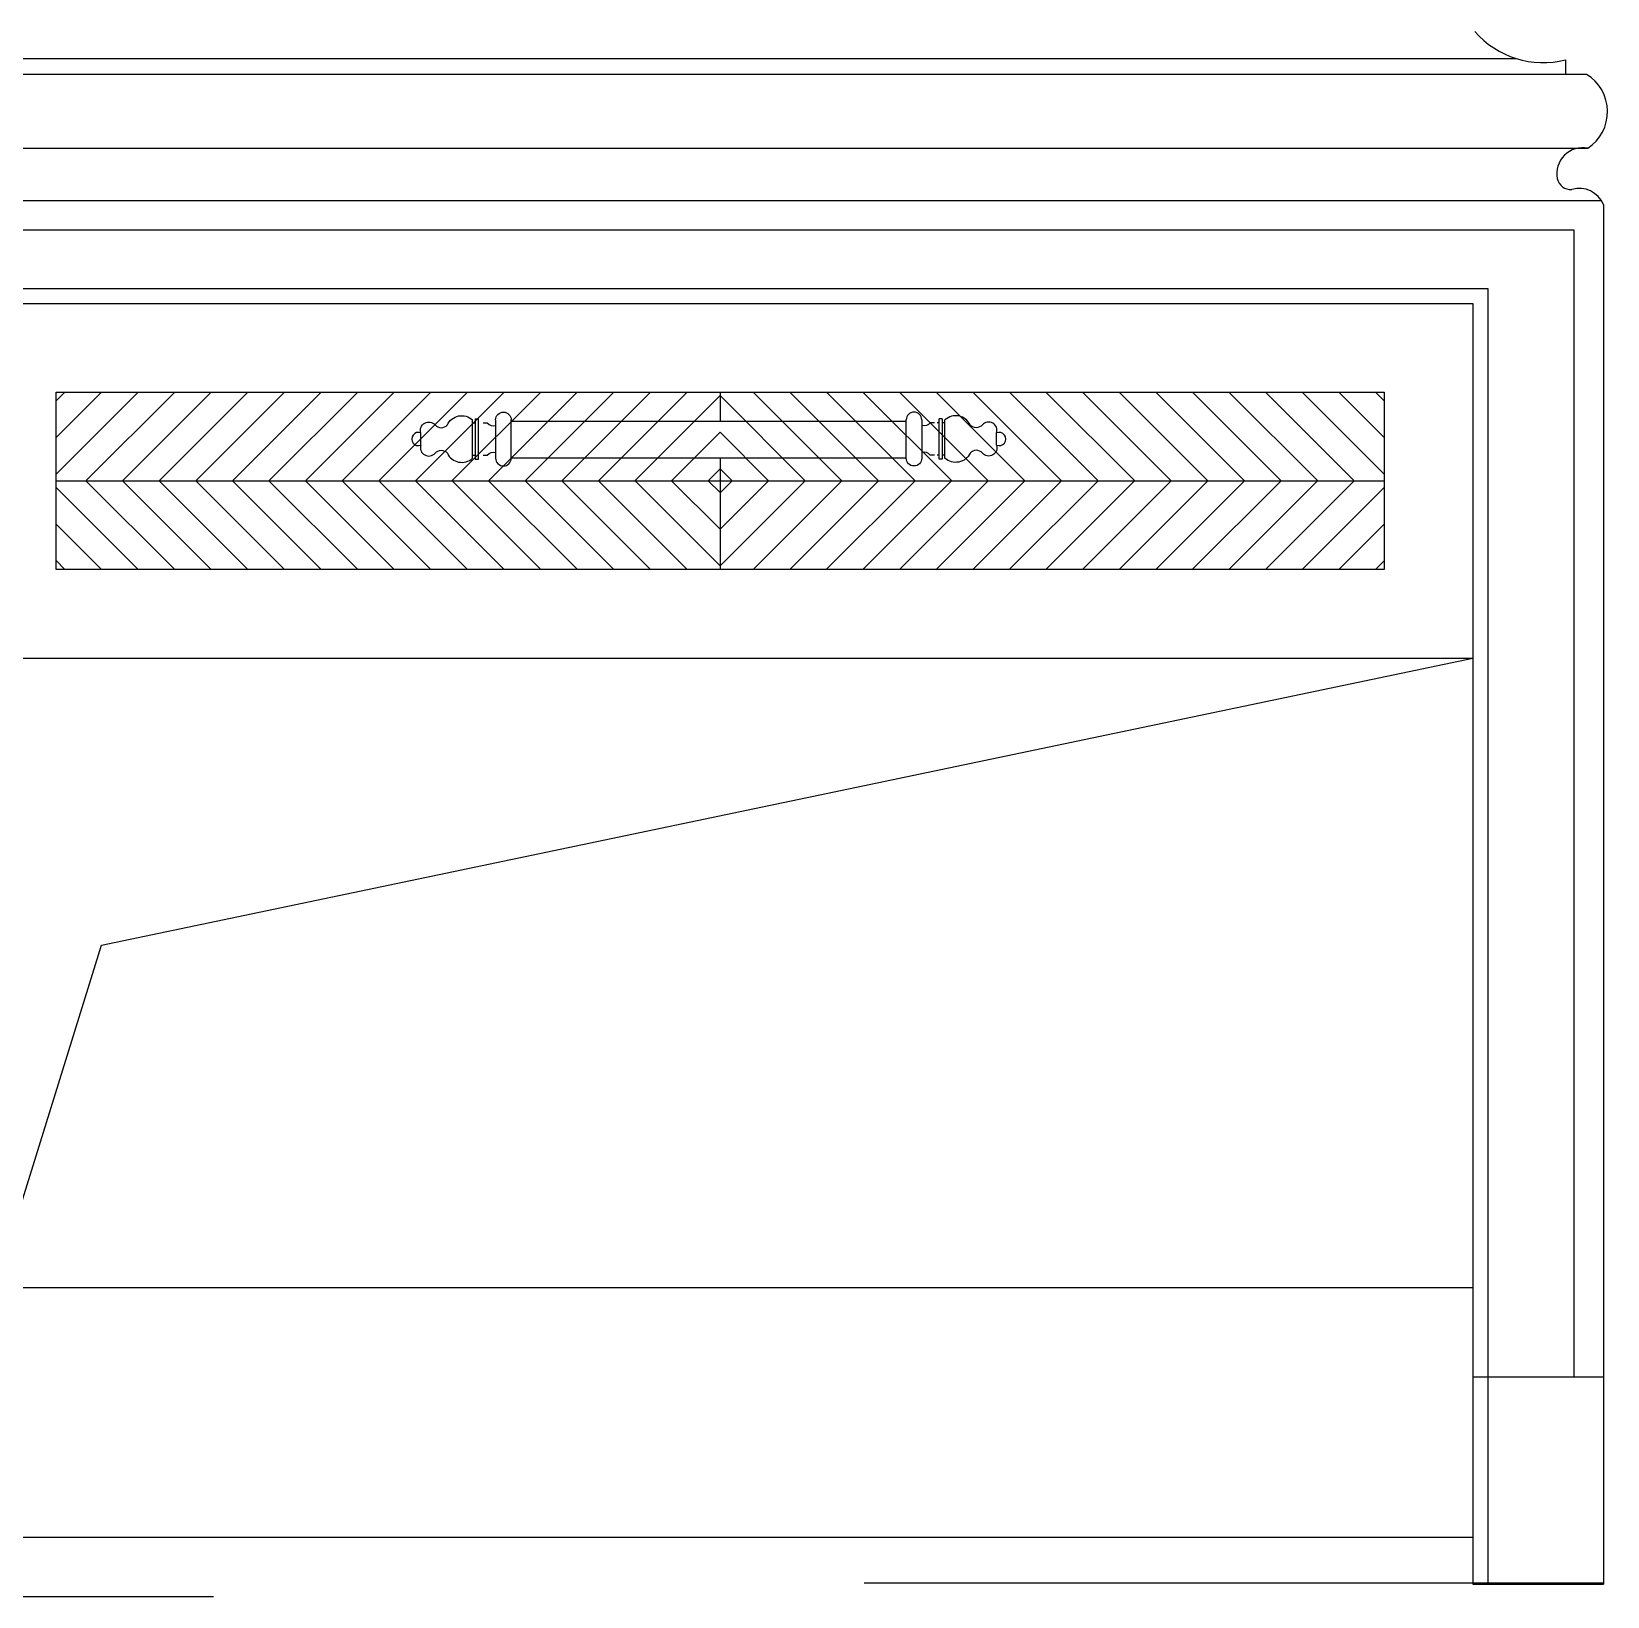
# Model space of a CAD drawing. Header units: inches. Extents: x 18.5 to 61, y 8.5 to 33.3.
# Drawn here: x 30.831 to 31.364, y 25.556 to 26.085 of the extents above; entities that cross this region are included whole.
import ezdxf

# ---------------------------------------------------------------- set-up
doc = ezdxf.new("R2010")
doc.units = ezdxf.units.IN
doc.header["$MEASUREMENT"] = 0
for name, color, linetype in [('02', 2, 'Continuous'), ('1', 1, 'Continuous'), ('8', 8, 'Continuous')]:
    doc.layers.add(name, color=color, linetype=linetype)

msp = doc.modelspace()

# ---------------------------------------------------------------- hatches: boundary and pattern name
at = {"layer": '8'}
h = msp.add_hatch(dxfattribs=at)
h.set_pattern_fill('ANSI31', color=256, scale=0.07, style=0)
h.set_pattern_definition([(225, (233.3331688410814, -80.71902375390431), (0.006187184335382291, -0.006187184335382291), [])])
h.paths.add_polyline_path([(30.83916568953794, 25.96355818219224), (30.83916568953794, 25.9335581821934), (31.06366758479055, 25.9335581821934), (31.06366758479055, 25.96355818219224)])
h = msp.add_hatch(dxfattribs=at)
h.set_pattern_fill('ANSI31', color=256, scale=0.07, style=0)
h.set_pattern_definition([(315, (-171.2058336715003, -80.71902375390431), (-0.006187184335382291, -0.006187184335382291), [])])
h.paths.add_polyline_path([(31.28816948004317, 25.96355818219224), (31.28816948004317, 25.9335581821934), (31.06366758479055, 25.9335581821934), (31.06366758479055, 25.96355818219224)])
h = msp.add_hatch(dxfattribs=at)
h.set_pattern_fill('ANSI31', color=256, scale=0.07, style=0)
h.set_pattern_definition([(135, (233.3331688410814, 132.586140118291), (0.006187184335382291, 0.006187184335382291), [])])
h.paths.add_polyline_path([(30.83916568953794, 25.90355818219457), (30.83916568953794, 25.9335581821934), (31.06366758479055, 25.9335581821934), (31.06366758479055, 25.90355818219457)])
h = msp.add_hatch(dxfattribs=at)
h.set_pattern_fill('ANSI31', color=256, scale=0.07, style=0)
h.set_pattern_definition([(44.99999999999999, (-171.2058336715003, 132.586140118291), (-0.006187184335382291, 0.006187184335382291), [])])
h.paths.add_polyline_path([(31.28816948004317, 25.90355818219457), (31.28816948004317, 25.9335581821934), (31.06366758479055, 25.9335581821934), (31.06366758479055, 25.90355818219457)])

# ---------------------------------------------------------------- linework, layer by layer
at = {"layer": '02'}
for p, q in [((30.7945470187093, 26.07636230990381), (31.33278815110464, 26.07636230990381)), ((31.34950011258264, 26.07589091431789), (31.34950011258264, 26.07097888878986)), ((31.35658384870988, 26.07097888878986), (30.77075132087123, 26.07097888878986)), ((30.77030319755216, 26.04597888879568), (31.35703197226178, 26.04597888879568)), ((30.76576872227963, 26.02837739641752), (31.36156644730147, 26.02837739641752)), ((31.36231599550013, 26.02696599457619), (31.36231599550013, 25.56040659554044)), ((30.77501917409029, 26.01837739640821), (31.35231599549082, 26.01837739640821)), ((31.35231599549082, 26.01837739640821), (31.35231599549082, 25.63040659554742)), ((30.80416568938893, 25.99855818219573), (31.32316948019218, 25.99855818219573)), ((31.32316948019218, 25.99855818219573), (31.32316948019218, 25.56040659554044)), ((30.80916568951, 25.99355818219107), (31.31816948007111, 25.99355818219107)), ((31.31816948007111, 25.99355818219107), (31.31816948007111, 25.56040659554044)), ((31.06366758479055, 25.96355818219224), (31.06366758479055, 25.95369757663781)), ((30.99305958475236, 25.94120744448362), (30.99305958475236, 25.95414345907836)), ((31.12658046476793, 25.94120744448362), (31.12658046476793, 25.95414345907836)), ((30.96250079537061, 25.94560216793531), (30.96250079537061, 25.94974873562666)), ((31.15713925391686, 25.94560216793531), (31.15713925391686, 25.94974873562666)), ((31.06366758479055, 25.94120744448362), (31.06366758479055, 25.90355818219457)), ((30.83916568953794, 25.9335581821934), (31.28816948004317, 25.9335581821934)), ((30.80916568951, 25.87355818219573), (31.31816948007111, 25.87355818219573)), ((30.85454930749041, 25.77653397303863), (31.31816948007111, 25.87355818219573)), ((30.80916568951, 25.63040659554742), (30.85454930749041, 25.77653397303863)), ((31.31816948007111, 25.57623898495428), (30.80916568951, 25.57623898495428)), ((31.36231599550013, 25.56081570211888), (31.11236686131236, 25.56081570211888))]:
    msp.add_line(p, q, dxfattribs=at)
msp.add_lwpolyline([(30.83916568953794, 25.96355818219224), (31.28816948004317, 25.96355818219224), (31.28816948004317, 25.90355818219457), (30.83916568953794, 25.90355818219457)], close=True, dxfattribs=at)
for points in [[(30.96250079537061, 25.94974873562666, -0.8173011856665509), (30.96731099078682, 25.95244711554466, 0.4581226856247831), (30.97146093484264, 25.95244711554466, -0.5109468778095934), (30.97994950075884, 25.95414345907836)], [(30.96250079537061, 25.94560216793531, 0.8173011856665509), (30.96731099078682, 25.94290378801731, -0.4581226856247831), (30.97146093484264, 25.94290378801731, 0.5109468778095934), (30.97994950075884, 25.94120744448362), (30.97994950075884, 25.95414345907836)], [(30.98353357251984, 25.9531068171628), (30.98494829365302, 25.9531068171628, 0.2830455494176469), (30.98777781578031, 25.9522586678059)], [(30.98777781578031, 25.95414345907836, -1), (30.99305958475236, 25.95414345907836, -1)], [(30.98777781578031, 25.95414345907836), (30.98777781578031, 25.94120744448362, 1), (30.99305958475236, 25.94120744448362, 1)], [(31.13186223373998, 25.95414345907836, 1), (31.12658046476793, 25.95414345907836, 1)], [(31.13186223373998, 25.95414345907836), (31.13186223373998, 25.94120744448362, -1), (31.12658046476793, 25.94120744448362, -1)], [(31.13610647676763, 25.9531068171628), (31.13469175563444, 25.9531068171628, -0.2830455494176469), (31.13186223373998, 25.9522586678059)], [(31.15713925391686, 25.94974873562666, 0.8173011856665509), (31.15232905873347, 25.95244711554466, -0.4581226856247831), (31.14817911444482, 25.95244711554466, 0.5109468778095934), (31.13969054852862, 25.95414345907836)], [(31.15713925391686, 25.94560216793531, -0.8173011856665509), (31.15232905873347, 25.94290378801731, 0.4581226856247831), (31.14817911444482, 25.94290378801731, -0.5109468778095934), (31.13969054852862, 25.94120744448362), (31.13969054852862, 25.95414345907836)], [(30.98353357251984, 25.94224408639918), (30.98494829365302, 25.94224408639918, -0.2830455494176469), (30.98777781578031, 25.94309223575608)], [(31.13610647676763, 25.94224408639918), (31.13469175563444, 25.94224408639918, 0.2830455494176469), (31.13186223373998, 25.94309223575608)]]:
    msp.add_lwpolyline(points, format="xyb", dxfattribs=at)
for points in [[(30.97994950075884, 25.9531068171628), (30.98089264810335, 25.9531068171628)], [(30.98089264810335, 25.95452039940489), (30.98089264810335, 25.94083050415708), (30.9819301742806, 25.94083050415708), (30.9819301742806, 25.95452039940489)], [(30.98089264810335, 25.95452039940489), (30.9819301742806, 25.95452039940489)], [(30.99305958475236, 25.95369757663781), (31.12658046476793, 25.95369757663781)], [(31.1377098752397, 25.9531068171628), (31.13704962411214, 25.9531068171628)], [(31.13874740118411, 25.95452039940489), (31.1377098752397, 25.95452039940489)], [(31.13874740118411, 25.95452039940489), (31.13874740118411, 25.94083050415708), (31.1377098752397, 25.94083050415708), (31.1377098752397, 25.95452039940489)], [(31.13969054852862, 25.9531068171628), (31.13874740118411, 25.9531068171628)], [(30.97994950075884, 25.94224408639918), (30.98089264810335, 25.94224408639918)], [(31.1377098752397, 25.94224408639918), (31.13704962411214, 25.94224408639918)], [(31.13969054852862, 25.94224408639918), (31.13874740118411, 25.94224408639918)], [(31.12658046476793, 25.94120744448362), (30.99305958475236, 25.94120744448362)], [(31.36231599550013, 25.63040659554742), (31.31816948007111, 25.63040659554742)], [(31.31816948007111, 25.56040659554044), (31.36231599550013, 25.56040659554044)]]:
    msp.add_lwpolyline(points, dxfattribs=at)
for centre, radius, start, end in [((31.34198229771357, 26.10584135075539), 0.03087954313540674, 221.2652808005546, 284.0906161303497), ((31.34884506382298, 26.05833615526996), 0.01482320828974662, 303.5251801110401, 58.52864625420031), ((31.35525314823974, 26.03744858574562), 0.008713798513186474, 78.22091312450057, 191.4509376510706), ((31.35115958435711, 26.03659800301745), 0.004532900222350077, 191.1859796055476, 275.9424765004641), ((31.35408161661838, 26.02349772323129), 0.008934981781797217, 22.84053618142575, 105.9328124194777), ((30.96165741921653, 25.94767545176644), 0.002238255868982955, 67.8643544932504, 292.1356455067496), ((31.15798263030377, 25.94767545176644), 0.002238255868982955, 247.8643544932504, 112.1356455067496)]:
    msp.add_arc(centre, radius, start, end, dxfattribs=at)
at = {"layer": '1'}
for p, q in [((30.80916568951, 25.6608157020956), (31.31816948007111, 25.6608157020956)), ((29.59162761305709, 25.55628265147886), (30.89241633971472, 25.55628265147886))]:
    msp.add_line(p, q, dxfattribs=at)

doc.saveas('drawing.dxf')
